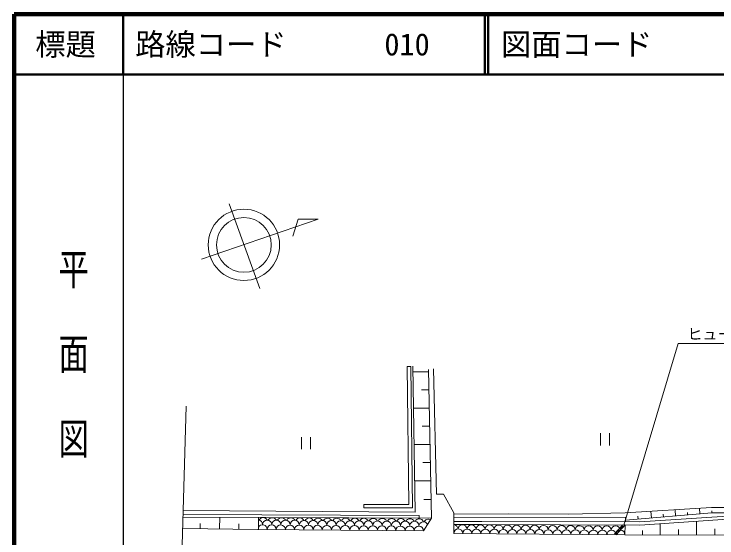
# Model space of a CAD drawing. Units: millimetres, scale not verified. Extents: x 40000 to 680000, y 20000 to 380000.
# Drawn here: x 40000 to 156044, y 293498 to 380000 of the extents above; entities that cross this region are included whole.
import ezdxf
from ezdxf.enums import TextEntityAlignment as Align

# ---------------------------------------------------------------- set-up
doc = ezdxf.new("R2010")
doc.units = ezdxf.units.MM
doc.header["$LTSCALE"] = 1000
for name, color, linetype, lineweight in [('M-BGD', 7, 'Continuous', 13), ('M-BMK-SRVR', 3, 'Continuous', 13), ('M-STR-STR3', 7, 'Continuous', 13), ('M-TTL', 2, 'Continuous', 140), ('M-TTL-BAND', 7, 'Continuous', 25), ('M-TTL-LINE', 7, 'Continuous', 50)]:
    doc.layers.add(name, color=color, linetype=linetype, lineweight=lineweight)
doc.layers.add('M-TTL-TXT', color=7, linetype='Continuous')
doc.styles.add('@ＭＳ ゴシック', font='')
doc.styles.add('ＭＳ ゴシック', font='')
doc.styles.get('@ＭＳ ゴシック').set_extended_font_data('@MS Gothic')
doc.styles.get('ＭＳ ゴシック').set_extended_font_data('MS Gothic')

msp = doc.modelspace()

# ---------------------------------------------------------------- linework, layer by layer
at = {"layer": 'M-BGD'}
for p, q in [((104899, 321815), (105499, 321815)), ((105193, 299048), (104899, 321815)), ((105801, 298448), (105499, 321815)), ((105853, 321835), (106240, 297776)), ((108414, 320950), (105868, 320899)), ((108899, 296776), (108406, 321328)), ((109247, 321435), (109756, 300750)), ((108474, 317951), (107274, 317927)), ((108534, 314951), (105965, 314900)), ((108595, 311952), (107395, 311928)), ((87459, 308133), (87459, 310133)), ((88959, 310133), (88959, 308133)), ((136818, 308783), (136818, 310783)), ((138318, 310783), (138318, 308783)), ((108655, 308953), (106061, 308901)), ((108715, 305953), (107515, 305929)), ((106158, 302901), (108775, 302954)), ((109756, 300750), (110894, 300747)), ((110894, 300747), (112611, 297672)), ((108838, 299854), (107638, 299830)), ((97752, 298448), (97752, 299048)), ((97752, 299048), (105193, 299048)), ((97752, 298448), (105801, 298448)), ((155163, 298516), (140875, 297661)), ((153154, 298395), (153199, 297452)), ((169884, 298501), (155163, 298516)), ((106879, 297216), (67915, 297392)), ((106240, 297776), (67932, 298012)), ((106879, 297216), (106877, 296784)), ((112611, 297672), (112612, 294243)), ((121659, 297455), (112611, 297401)), ((121659, 297455), (131501, 297432)), ((140875, 297661), (131501, 297432)), ((155226, 297622), (140970, 296424)), ((143031, 296598), (142993, 297080)), ((158590, 297142), (143294, 296134)), ((145133, 297916), (145224, 296782)), ((147217, 296949), (147180, 297413)), ((149210, 297117), (149127, 298155)), ((151205, 297284), (151156, 297727)), ((155193, 297622), (155178, 297949)), ((169179, 297610), (155226, 297622)), ((108899, 296776), (67902, 296942)), ((73947, 296917), (73927, 294977)), ((80358, 296891), (80341, 294911)), ((107587, 294676), (108899, 296776)), ((140970, 296888), (112611, 296907)), ((117250, 296223), (112611, 296208)), ((143294, 296134), (117250, 296223)), ((140970, 296888), (140970, 296142)), ((158606, 296642), (143309, 295634)), ((152678, 293973), (152686, 296252)), ((67850, 295040), (80241, 294912)), ((70727, 295010), (70737, 295910)), ((77127, 294944), (77136, 295844)), ((80241, 294912), (107587, 294676)), ((117250, 295723), (112611, 295708)), ((143309, 295634), (117250, 295723)), ((140488, 295644), (139154, 294175)), ((140893, 295642), (139407, 294008)), ((140863, 294012), (140893, 295642)), ((146678, 293993), (146685, 295856)), ((149678, 293983), (149681, 294891)), ((155678, 293963), (155682, 294980)), ((112612, 294243), (140863, 294012)), ((140863, 294012), (171905, 293909)), ((143779, 294002), (143781, 294748))]:
    msp.add_line(p, q, dxfattribs=at)
for centre, radius, start, end in [((80257, 295707), 760, 359.50514, 82.69598), ((81114, 296098), 760, 27.89839, 152.83348), ((81777, 295694), 760, 359.50514, 179.50514), ((82633, 296085), 760, 27.89839, 152.83348), ((83296, 295681), 760, 359.50514, 179.50514), ((84152, 296072), 760, 27.89839, 152.83348), ((84815, 295668), 760, 359.50514, 179.50514), ((85671, 296059), 760, 27.89839, 152.83348), ((86334, 295655), 760, 359.50514, 179.50514), ((87191, 296046), 760, 27.89839, 152.83348), ((87854, 295642), 760, 359.50514, 179.50514), ((88710, 296033), 760, 27.89839, 152.83348), ((89373, 295628), 760, 359.50514, 179.50514), ((90229, 296020), 760, 27.89839, 152.83348), ((90892, 295615), 760, 359.50514, 179.50514), ((91748, 296006), 760, 27.89839, 152.83348), ((92411, 295602), 760, 359.50514, 179.50514), ((93268, 295993), 760, 27.89839, 152.83348), ((93930, 295589), 760, 359.50514, 179.50514), ((94737, 296009), 760, 25.40986, 154.27423), ((95450, 295576), 760, 359.50514, 179.50514), ((96256, 295996), 760, 25.40986, 154.27423), ((96969, 295563), 760, 359.50514, 179.50514), ((97775, 295983), 760, 25.40986, 154.27423), ((98488, 295550), 760, 359.50514, 179.50514), ((99294, 295970), 760, 25.40986, 154.27423), ((100007, 295537), 760, 359.50514, 179.50514), ((100814, 295957), 760, 25.40986, 154.27423), ((101527, 295523), 760, 359.50514, 179.50514), ((102333, 295944), 760, 25.40986, 154.27423), ((103046, 295510), 760, 359.50514, 179.50514), ((103852, 295930), 760, 25.40986, 154.27423), ((104565, 295497), 760, 359.50514, 179.50514), ((105371, 295917), 760, 25.40986, 154.27423), ((106084, 295484), 760, 356.82639, 182.18545), ((106890, 295904), 760, 20.75948, 154.27423), ((107586, 295414), 760, 26.88743, 177.86881), ((108392, 295834), 760, 63.16626, 154.27423), ((81001, 294906), 760, 359.50514, 149.83759), ((82520, 294893), 760, 359.50514, 179.50514), ((84039, 294879), 760, 359.50514, 179.50514), ((85558, 294866), 760, 359.50514, 179.50514), ((87078, 294853), 760, 359.50514, 179.50514), ((88597, 294840), 760, 359.50514, 179.50514), ((90116, 294827), 760, 359.50514, 179.50514), ((91635, 294814), 760, 359.50514, 179.50514), ((93154, 294801), 760, 359.50514, 179.50514), ((94674, 294788), 760, 359.50514, 179.50514), ((96193, 294774), 760, 359.50514, 179.50514), ((97712, 294761), 760, 359.50514, 179.50514), ((99231, 294748), 760, 359.50514, 179.50514), ((100751, 294735), 760, 359.50514, 179.50514), ((102270, 294722), 760, 359.50514, 179.50514), ((103789, 294709), 760, 359.50514, 179.50514), ((105308, 294696), 760, 359.50514, 179.50514), ((106828, 294683), 760, 359.50514, 179.50514), ((112551, 294951), 744, 2.04773, 85.37696), ((113355, 294237), 744, 359.53203, 179.53203), ((114038, 294939), 744, 2.04773, 177.00642), ((114842, 294225), 744, 359.53203, 179.53203), ((115525, 294927), 744, 2.04773, 177.00642), ((116329, 294212), 744, 359.53203, 179.53203), ((117012, 294915), 744, 2.04773, 177.00642), ((117816, 294200), 744, 359.53203, 179.53203), ((118499, 294903), 744, 2.04773, 177.00642), ((119303, 294188), 744, 359.53203, 179.53203), ((119986, 294890), 744, 2.04773, 177.00642), ((120790, 294176), 744, 359.53203, 179.53203), ((121473, 294878), 744, 2.04773, 177.00642), ((122276, 294164), 744, 359.53203, 179.53203), ((122960, 294866), 744, 2.04773, 177.00642), ((123763, 294152), 744, 359.53203, 179.53203), ((124447, 294854), 744, 2.04773, 177.00642), ((125250, 294140), 744, 359.53203, 179.53203), ((125933, 294842), 744, 2.04773, 177.00642), ((126737, 294127), 744, 359.53203, 179.53203), ((127420, 294830), 744, 2.04773, 177.00642), ((128224, 294115), 744, 359.53203, 179.53203), ((128907, 294817), 744, 2.04773, 177.00642), ((129711, 294103), 744, 359.53203, 179.53203), ((130394, 294805), 744, 2.04773, 177.00642), ((131198, 294091), 744, 359.53203, 179.53203), ((131881, 294793), 744, 2.04773, 177.00642), ((132685, 294079), 744, 359.53203, 179.53203), ((133368, 294781), 744, 2.04773, 177.00642), ((134172, 294067), 744, 359.53203, 179.53203), ((134855, 294769), 744, 2.04773, 177.00642), ((135658, 294054), 744, 359.53203, 179.53203), ((136342, 294757), 744, 2.04773, 177.00642), ((137145, 294042), 744, 359.53203, 179.53203), ((137829, 294745), 744, 2.04773, 177.00642), ((138632, 294030), 744, 359.53203, 179.53203), ((139315, 294732), 744, 2.04773, 177.00642), ((140119, 294018), 744, 359.53203, 179.53203), ((140827, 294715), 744, 85.17356, 176.44266)]:
    msp.add_arc(centre, radius, start, end, dxfattribs=at)
at = {"layer": 'M-BMK-SRVR'}
for p, q in [((75536, 348655), (80591, 334699)), ((70922, 339507), (90218, 346134)), ((86926, 346124), (86036, 343301)), ((90218, 346134), (86926, 346124)), ((68405, 315251), (67774, 292289))]:
    msp.add_line(p, q, dxfattribs=at)
for radius in [5885, 4520]:
    msp.add_circle((77944, 341891), radius, dxfattribs=at)
at = {"layer": 'M-STR-STR3'}
for p in [(140675, 295633), (171411, 325604)]:
    msp.add_line(p, (149657, 325604), dxfattribs=at)
at = {"layer": 'M-TTL'}
for p, q in [((40000, 380000), (40000, 20000)), ((680000, 380000), (40000, 380000))]:
    msp.add_line(p, q, dxfattribs=at)
at = {"layer": 'M-TTL-BAND'}
msp.add_line((58000, 370000), (58000, 20000), dxfattribs=at)
at = {"layer": 'M-TTL-LINE'}
for p, q in [((58000, 380000), (58000, 370000)), ((117750, 380000), (117750, 370000)), ((118250, 380000), (118250, 370000)), ((40000, 370000), (680000, 370000))]:
    msp.add_line(p, q, dxfattribs=at)

# ---------------------------------------------------------------- texts
at = {"layer": 'M-STR-STR3', "style": 'ＭＳ ゴシック'}
msp.add_text('ヒューム管φ300', height=1833, dxfattribs=at).set_placement((151159, 327178), align=Align.MIDDLE_LEFT)
at = {"layer": 'M-TTL-BAND', "style": '@ＭＳ ゴシック', "width": 1.4}
msp.add_text('平  面  図', height=3666, rotation=270, dxfattribs=at).set_placement((49777, 306475), align=Align.MIDDLE_RIGHT)
at = {"layer": 'M-TTL-TXT', "style": 'ＭＳ ゴシック'}
msp.add_text('標題', height=3666, dxfattribs=at).set_placement((48500, 375000), align=Align.MIDDLE_CENTER)
for s, p in [('路線コード', (60000, 375000)), ('010', (101142, 375000)), ('図面コード', (120380, 375000))]:
    msp.add_text(s, height=3666, dxfattribs=at).set_placement(p, align=Align.MIDDLE_LEFT)

doc.saveas('drawing.dxf')
